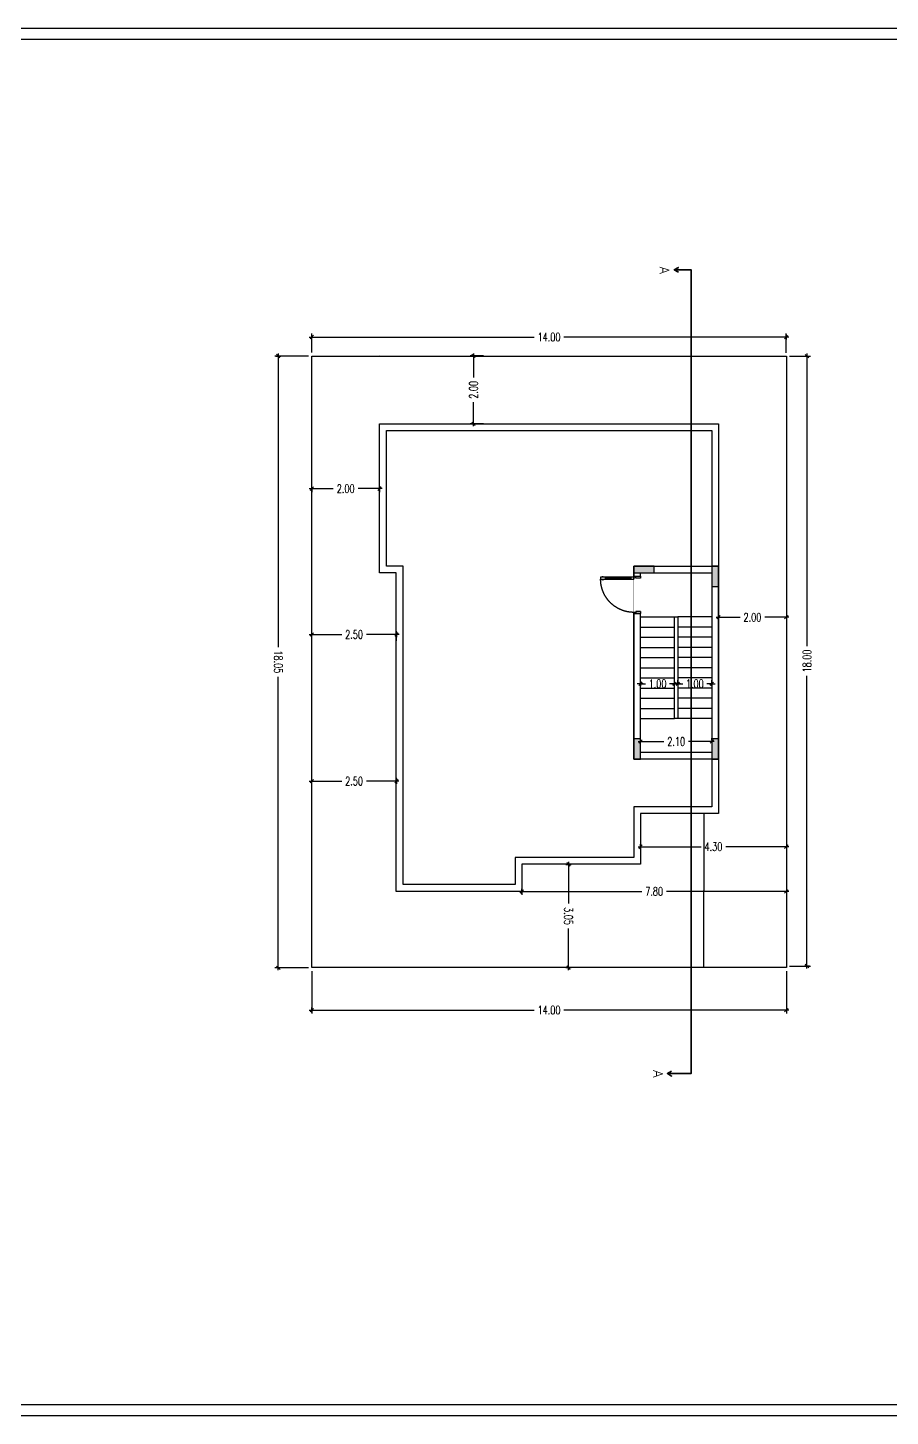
# Model space of a CAD drawing. Header units: millimetres. Extents: x 291507 to 678506, y -1124916 to -908780.
# Drawn here: x 560533 to 585978, y -963644 to -922667 of the extents above; entities that cross this region are included whole.
import ezdxf
from ezdxf.enums import TextEntityAlignment as Align
from ezdxf.lldxf.tags import DXFTag

# ---------------------------------------------------------------- set-up
doc = ezdxf.new("R2010")
doc.units = ezdxf.units.MM
doc.header["$LTSCALE"] = 1000
doc.set_wipeout_variables(frame=1)
doc.linetypes.add('HIDDEN', pattern=[0.375, 0.25, -0.125])
for name, color, linetype in [('4', 4, 'Continuous'), ('Area', 7, 'Continuous'), ('COLUMN', 63, 'Continuous'), ('DIMENSION', 4, 'Continuous'), ('DOOR', 152, 'Continuous'), ('Door_Frame', 5, 'Continuous'), ('EDGE-LINE', 9, 'PHANTOM'), ('Parapet', 1, 'Continuous'), ('Stair', 11, 'Continuous'), ('StairWidth', 30, 'Continuous')]:
    doc.layers.add(name, color=color, linetype=linetype)
for name, color, linetype, lineweight in [('Fence', 160, 'Continuous', 30), ('Railings', 210, 'Continuous', 25), ('S.I.B', 6, 'Continuous', 9), ('uncut', 252, 'Continuous', 9), ('WALL', 7, 'Continuous', 50), ('WATER SUPLAY TEXT', 4, 'Continuous', 5)]:
    doc.layers.add(name, color=color, linetype=linetype, lineweight=lineweight)
doc.styles.add('mech', font='romans.shx')
doc.styles.add('RD', font='romand.shx')
doc.styles.add('ROMANS', font='ROMANS.shx', dxfattribs={"width": 0.7})
doc.styles.get("Standard").update_dxf_attribs({"font": 'arial.ttf'})
doc.styles.add('XARB', font='xarb.shx', dxfattribs={"height": 450})
tags = doc.linetypes.add('DOT2', pattern=[0.125, 0, -0.125]).pattern_tags.tags
tags[6:7] = [DXFTag(74, 4), DXFTag(75, 0), DXFTag(340, '0'), DXFTag(46, 1.0), DXFTag(50, 0.0), DXFTag(44, 0.0), DXFTag(45, 0.0)]
tags[4:5] = [DXFTag(74, 4), DXFTag(75, 0), DXFTag(340, '0'), DXFTag(46, 1.0), DXFTag(50, 0.0), DXFTag(44, 0.0), DXFTag(45, 0.0)]
tags = doc.linetypes.add('PHANTOM', pattern=[2.5, 1.25, -0.25, 0.25, -0.25, 0.25, -0.25]).pattern_tags.tags
tags[14:15] = [DXFTag(74, 4), DXFTag(75, 0), DXFTag(340, '0'), DXFTag(46, 1.0), DXFTag(50, 0.0), DXFTag(44, 0.0), DXFTag(45, 0.0)]
tags[12:13] = [DXFTag(74, 4), DXFTag(75, 0), DXFTag(340, '0'), DXFTag(46, 1.0), DXFTag(50, 0.0), DXFTag(44, 0.0), DXFTag(45, 0.0)]
tags[10:11] = [DXFTag(74, 4), DXFTag(75, 0), DXFTag(340, '0'), DXFTag(46, 1.0), DXFTag(50, 0.0), DXFTag(44, 0.0), DXFTag(45, 0.0)]
tags[8:9] = [DXFTag(74, 4), DXFTag(75, 0), DXFTag(340, '0'), DXFTag(46, 1.0), DXFTag(50, 0.0), DXFTag(44, 0.0), DXFTag(45, 0.0)]
tags[6:7] = [DXFTag(74, 4), DXFTag(75, 0), DXFTag(340, '0'), DXFTag(46, 1.0), DXFTag(50, 0.0), DXFTag(44, 0.0), DXFTag(45, 0.0)]
tags[4:5] = [DXFTag(74, 4), DXFTag(75, 0), DXFTag(340, '0'), DXFTag(46, 1.0), DXFTag(50, 0.0), DXFTag(44, 0.0), DXFTag(45, 0.0)]
doc.dimstyles.new('1-100 BENA', dxfattribs={"dimscale": 100, "dimtxt": 2.5, "dimasz": 0.5, "dimexe": 1, "dimexo": 1, "dimgap": 1, "dimtad": 0, "dimlfac": 0.001, "dimrnd": 0.005, "dimzin": 0, "dimdsep": 46, "dimtxsty": 'ROMANS', "dimblk": 'TICK2', "dimcen": 0, "dimdle": 2, "dimclrd": 10, "dimclre": 100, "dimclrt": 256, "dimadec": 0, "dimazin": 0, "dimtfac": 1, "dimtix": 1, "dimtmove": 0, "dimatfit": 3, "dimfxl": 1, "dimtolj": 1, "dimtzin": 0, "dimarcsym": 0})
doc.dimstyles.new('A 3', dxfattribs={"dimtxt": 0.3, "dimasz": 0.0012, "dimexe": 0, "dimexo": 0, "dimgap": 0.09, "dimtad": 0, "dimzin": 1, "dimdsep": 46, "dimtxsty": 'RD', "dimblk1": 'd', "dimblk2": 'd', "dimsah": 1, "dimcen": 0, "dimdle": 2.5, "dimse1": 1, "dimse2": 1, "dimclrd": 1, "dimclre": 256, "dimclrt": 3, "dimadec": 0, "dimazin": 0, "dimtfac": 0.8, "dimtix": 1, "dimtofl": 0, "dimtmove": 1, "dimatfit": 2, "dimldrblk": 'd', "dimfxl": 1, "dimtolj": 1, "dimtzin": 1, "dimlwd": -1, "dimarcsym": 0})

# ---------------------------------------------------------------- blocks, each defined once
blk = doc.blocks.new('TICK2')
at = {"color": 250}
for p, q in [((1.5, 0), (-1.5, 0)), ((0, 1.5), (0, -1.5))]:
    blk.add_line(p, q, dxfattribs=at)
at = {"color": 2}
blk.add_line((1, 1), (-1, -1), dxfattribs=at)
blk = doc.blocks.new('*D85')
at = {"layer": 'Defpoints', "color": 0, "transparency": 16777216}
for p in [(578613, -943789), (580713, -943733), (580713, -943789)]:
    blk.add_point(p, dxfattribs=at)
at = {"layer": 'DIMENSION', "color": 100, "linetype": 'DOT2', "lineweight": -2, "transparency": 16777216}
for p, q in [((578613, -943689), (578613, -943633)), ((580713, -943689), (580713, -943633))]:
    blk.add_line(p, q, dxfattribs=at)
at = {"layer": 'DIMENSION', "color": 10, "lineweight": -2, "transparency": 16777216}
for p, q in [((578663, -943733), (579296, -943733)), ((580663, -943733), (580030, -943733))]:
    blk.add_line(p, q, dxfattribs=at)
at = {"layer": 'DIMENSION', "color": 10, "lineweight": -2, "transparency": 16777216, "xscale": 50, "yscale": 50, "zscale": 50, "rotation": 180}
blk.add_blockref('TICK2', (578613, -943733), dxfattribs=at)
at = {"layer": 'DIMENSION', "color": 10, "lineweight": -2, "transparency": 16777216, "xscale": 50, "yscale": 50, "zscale": 50}
blk.add_blockref('TICK2', (580713, -943733), dxfattribs=at)
at = {"layer": 'DIMENSION', "transparency": 16777216, "insert": (579663, -943733), "char_height": 250, "attachment_point": 5, "style": 'ROMANS'}
blk.add_mtext('\\A1;2.10', dxfattribs=at)
blk = doc.blocks.new('*D86')
at = {"layer": 'Defpoints', "color": 0, "transparency": 16777216}
for p in [(573685, -932353), (574081, -932353), (574081, -934353)]:
    blk.add_point(p, dxfattribs=at)
at = {"layer": 'DIMENSION', "color": 100, "linetype": 'DOT2', "lineweight": -2, "transparency": 16777216}
for p, q in [((573981, -932353), (573585, -932353)), ((573981, -934353), (573585, -934353))]:
    blk.add_line(p, q, dxfattribs=at)
at = {"layer": 'DIMENSION', "color": 10, "lineweight": -2, "transparency": 16777216}
for p, q in [((573685, -932403), (573685, -932986)), ((573685, -934303), (573685, -933720))]:
    blk.add_line(p, q, dxfattribs=at)
at = {"layer": 'DIMENSION', "color": 10, "lineweight": -2, "transparency": 16777216, "xscale": 50, "yscale": 50, "zscale": 50}
for p, rotation in [((573685, -932353), 90), ((573685, -934353), 270)]:
    blk.add_blockref('TICK2', p, dxfattribs=dict(at, rotation=rotation))
at = {"layer": 'DIMENSION', "transparency": 16777216, "insert": (573685, -933353), "char_height": 250, "attachment_point": 5, "rotation": 90, "style": 'ROMANS'}
blk.add_mtext('\\A1;2.00', dxfattribs=at)
blk = doc.blocks.new('*D87')
at = {"layer": 'Defpoints', "color": 0, "transparency": 16777216}
for p in [(575112, -947968), (582913, -947968), (582913, -948155)]:
    blk.add_point(p, dxfattribs=at)
at = {"layer": 'DIMENSION', "color": 100, "linetype": 'DOT2', "lineweight": -2, "transparency": 16777216}
for p, q in [((575112, -948068), (575112, -948255)), ((582913, -948068), (582913, -948255))]:
    blk.add_line(p, q, dxfattribs=at)
at = {"layer": 'DIMENSION', "color": 10, "lineweight": -2, "transparency": 16777216}
for p, q in [((575162, -948155), (578646, -948155)), ((582863, -948155), (579379, -948155))]:
    blk.add_line(p, q, dxfattribs=at)
at = {"layer": 'DIMENSION', "color": 10, "lineweight": -2, "transparency": 16777216, "xscale": 50, "yscale": 50, "zscale": 50, "rotation": 180}
blk.add_blockref('TICK2', (575112, -948155), dxfattribs=at)
at = {"layer": 'DIMENSION', "color": 10, "lineweight": -2, "transparency": 16777216, "xscale": 50, "yscale": 50, "zscale": 50}
blk.add_blockref('TICK2', (582913, -948155), dxfattribs=at)
at = {"layer": 'DIMENSION', "transparency": 16777216, "insert": (579013, -948155), "char_height": 250, "attachment_point": 5, "style": 'ROMANS'}
blk.add_mtext('\\A1;7.80', dxfattribs=at)
blk = doc.blocks.new('*D88')
at = {"layer": 'Defpoints', "color": 0, "transparency": 16777216}
for p in [(578613, -946805), (582913, -946805), (582913, -946835)]:
    blk.add_point(p, dxfattribs=at)
at = {"layer": 'DIMENSION', "color": 100, "linetype": 'DOT2', "lineweight": -2, "transparency": 16777216}
for p, q in [((578613, -946905), (578613, -946935)), ((582913, -946905), (582913, -946935))]:
    blk.add_line(p, q, dxfattribs=at)
at = {"layer": 'DIMENSION', "color": 10, "lineweight": -2, "transparency": 16777216}
for p, q in [((578663, -946835), (580396, -946835)), ((582863, -946835), (581130, -946835))]:
    blk.add_line(p, q, dxfattribs=at)
at = {"layer": 'DIMENSION', "color": 10, "lineweight": -2, "transparency": 16777216, "xscale": 50, "yscale": 50, "zscale": 50, "rotation": 180}
blk.add_blockref('TICK2', (578613, -946835), dxfattribs=at)
at = {"layer": 'DIMENSION', "color": 10, "lineweight": -2, "transparency": 16777216, "xscale": 50, "yscale": 50, "zscale": 50}
blk.add_blockref('TICK2', (582913, -946835), dxfattribs=at)
at = {"layer": 'DIMENSION', "transparency": 16777216, "insert": (580763, -946835), "char_height": 250, "attachment_point": 5, "style": 'ROMANS'}
blk.add_mtext('\\A1;4.30', dxfattribs=at)
blk = doc.blocks.new('*D89')
at = {"layer": 'Defpoints', "color": 0, "transparency": 16777216}
for p in [(580913, -940054), (582913, -940054), (582913, -940066)]:
    blk.add_point(p, dxfattribs=at)
at = {"layer": 'DIMENSION', "color": 100, "linetype": 'DOT2', "lineweight": -2, "transparency": 16777216}
for p, q in [((580913, -940154), (580913, -940166)), ((582913, -940154), (582913, -940166))]:
    blk.add_line(p, q, dxfattribs=at)
at = {"layer": 'DIMENSION', "color": 10, "lineweight": -2, "transparency": 16777216}
for p, q in [((580963, -940066), (581546, -940066)), ((582863, -940066), (582280, -940066))]:
    blk.add_line(p, q, dxfattribs=at)
at = {"layer": 'DIMENSION', "color": 10, "lineweight": -2, "transparency": 16777216, "xscale": 50, "yscale": 50, "zscale": 50, "rotation": 180}
blk.add_blockref('TICK2', (580913, -940066), dxfattribs=at)
at = {"layer": 'DIMENSION', "color": 10, "lineweight": -2, "transparency": 16777216, "xscale": 50, "yscale": 50, "zscale": 50}
blk.add_blockref('TICK2', (582913, -940066), dxfattribs=at)
at = {"layer": 'DIMENSION', "transparency": 16777216, "insert": (581913, -940066), "char_height": 250, "attachment_point": 5, "style": 'ROMANS'}
blk.add_mtext('\\A1;2.00', dxfattribs=at)
blk = doc.blocks.new('*D90')
at = {"layer": 'Defpoints', "color": 0, "transparency": 16777216}
for p in [(568912, -944901), (568912, -945084), (571410, -945084)]:
    blk.add_point(p, dxfattribs=at)
at = {"layer": 'DIMENSION', "color": 100, "linetype": 'DOT2', "lineweight": -2, "transparency": 16777216}
for p, q in [((568912, -944984), (568912, -944801)), ((571410, -944984), (571410, -944801))]:
    blk.add_line(p, q, dxfattribs=at)
at = {"layer": 'DIMENSION', "color": 10, "lineweight": -2, "transparency": 16777216}
for p, q in [((568962, -944901), (569794, -944901)), ((571360, -944901), (570527, -944901))]:
    blk.add_line(p, q, dxfattribs=at)
at = {"layer": 'DIMENSION', "color": 10, "lineweight": -2, "transparency": 16777216, "xscale": 50, "yscale": 50, "zscale": 50, "rotation": 180}
blk.add_blockref('TICK2', (568912, -944901), dxfattribs=at)
at = {"layer": 'DIMENSION', "color": 10, "lineweight": -2, "transparency": 16777216, "xscale": 50, "yscale": 50, "zscale": 50}
blk.add_blockref('TICK2', (571410, -944901), dxfattribs=at)
at = {"layer": 'DIMENSION', "transparency": 16777216, "insert": (570161, -944901), "char_height": 250, "attachment_point": 5, "style": 'ROMANS'}
blk.add_mtext('\\A1;2.50', dxfattribs=at)
blk = doc.blocks.new('*D91')
at = {"layer": 'Defpoints', "color": 0, "transparency": 16777216}
for p in [(568912, -940573), (568912, -941063), (571411, -940858)]:
    blk.add_point(p, dxfattribs=at)
at = {"layer": 'DIMENSION', "color": 100, "linetype": 'DOT2', "lineweight": -2, "transparency": 16777216}
for p, q in [((568912, -940963), (568912, -940473)), ((571411, -940758), (571411, -940473))]:
    blk.add_line(p, q, dxfattribs=at)
at = {"layer": 'DIMENSION', "color": 10, "lineweight": -2, "transparency": 16777216}
for p, q in [((568962, -940573), (569795, -940573)), ((571361, -940573), (570528, -940573))]:
    blk.add_line(p, q, dxfattribs=at)
at = {"layer": 'DIMENSION', "color": 10, "lineweight": -2, "transparency": 16777216, "xscale": 50, "yscale": 50, "zscale": 50, "rotation": 180}
blk.add_blockref('TICK2', (568912, -940573), dxfattribs=at)
at = {"layer": 'DIMENSION', "color": 10, "lineweight": -2, "transparency": 16777216, "xscale": 50, "yscale": 50, "zscale": 50}
blk.add_blockref('TICK2', (571411, -940573), dxfattribs=at)
at = {"layer": 'DIMENSION', "transparency": 16777216, "insert": (570161, -940573), "char_height": 250, "attachment_point": 5, "style": 'ROMANS'}
blk.add_mtext('\\A1;2.50', dxfattribs=at)
blk = doc.blocks.new('*D92')
at = {"layer": 'Defpoints', "color": 0, "transparency": 16777216}
for p in [(568913, -936198), (568913, -936269), (570913, -936198)]:
    blk.add_point(p, dxfattribs=at)
at = {"layer": 'DIMENSION', "color": 100, "linetype": 'DOT2', "lineweight": -2, "transparency": 16777216}
for p, q in [((568913, -936298), (568913, -936369)), ((570913, -936298), (570913, -936369))]:
    blk.add_line(p, q, dxfattribs=at)
at = {"layer": 'DIMENSION', "color": 10, "lineweight": -2, "transparency": 16777216}
for p, q in [((568963, -936269), (569546, -936269)), ((570863, -936269), (570280, -936269))]:
    blk.add_line(p, q, dxfattribs=at)
at = {"layer": 'DIMENSION', "color": 10, "lineweight": -2, "transparency": 16777216, "xscale": 50, "yscale": 50, "zscale": 50, "rotation": 180}
blk.add_blockref('TICK2', (568913, -936269), dxfattribs=at)
at = {"layer": 'DIMENSION', "color": 10, "lineweight": -2, "transparency": 16777216, "xscale": 50, "yscale": 50, "zscale": 50}
blk.add_blockref('TICK2', (570913, -936269), dxfattribs=at)
at = {"layer": 'DIMENSION', "transparency": 16777216, "insert": (569913, -936269), "char_height": 250, "attachment_point": 5, "style": 'ROMANS'}
blk.add_mtext('\\A1;2.00', dxfattribs=at)
blk = doc.blocks.new('*D93')
at = {"layer": 'Defpoints', "color": 0, "transparency": 16777216}
for p in [(568911, -950407), (582913, -950405), (582913, -951657)]:
    blk.add_point(p, dxfattribs=at)
at = {"layer": 'DIMENSION', "color": 100, "linetype": 'DOT2', "lineweight": -2, "transparency": 16777216}
for p, q in [((568911, -950507), (568911, -951758)), ((582913, -950505), (582913, -951757))]:
    blk.add_line(p, q, dxfattribs=at)
at = {"layer": 'DIMENSION', "color": 10, "lineweight": -2, "transparency": 16777216}
for p, q in [((568961, -951658), (575475, -951658)), ((582863, -951657), (576350, -951657))]:
    blk.add_line(p, q, dxfattribs=at)
at = {"layer": 'DIMENSION', "color": 10, "lineweight": -2, "transparency": 16777216, "xscale": 50, "yscale": 50, "zscale": 50}
for p, rotation in [((568911, -951658), 180.0061793848336), ((582913, -951657), 0.00617938483362331)]:
    blk.add_blockref('TICK2', p, dxfattribs=dict(at, rotation=rotation))
at = {"layer": 'DIMENSION', "transparency": 16777216, "insert": (575912, -951658), "char_height": 250, "attachment_point": 5, "rotation": 0.0062, "style": 'ROMANS'}
blk.add_mtext('\\A1;14.00', dxfattribs=at)
blk = doc.blocks.new('*D94')
at = {"layer": 'Defpoints', "color": 0, "transparency": 16777216}
for p in [(567924, -932355), (568911, -932355), (568911, -950407)]:
    blk.add_point(p, dxfattribs=at)
at = {"layer": 'DIMENSION', "color": 100, "linetype": 'DOT2', "lineweight": -2, "transparency": 16777216}
for p, q in [((568811, -932355), (567824, -932355)), ((568811, -950407), (567825, -950407))]:
    blk.add_line(p, q, dxfattribs=at)
at = {"layer": 'DIMENSION', "color": 10, "lineweight": -2, "transparency": 16777216}
for p, q in [((567924, -932405), (567924, -940943)), ((567925, -950357), (567924, -941818))]:
    blk.add_line(p, q, dxfattribs=at)
at = {"layer": 'DIMENSION', "color": 10, "lineweight": -2, "transparency": 16777216, "xscale": 50, "yscale": 50, "zscale": 50}
for p, rotation in [((567924, -932355), 90.0002131199462), ((567925, -950407), 270.0002131199462)]:
    blk.add_blockref('TICK2', p, dxfattribs=dict(at, rotation=rotation))
at = {"layer": 'DIMENSION', "transparency": 16777216, "insert": (567924, -941381), "char_height": 250, "attachment_point": 5, "rotation": 270.0002, "style": 'ROMANS'}
blk.add_mtext('\\A1;18.05', dxfattribs=at)
blk = doc.blocks.new('*D95')
at = {"layer": 'Defpoints', "color": 0, "transparency": 16777216}
for p in [(582911, -931795), (568913, -932355), (582911, -932356)]:
    blk.add_point(p, dxfattribs=at)
at = {"layer": 'DIMENSION', "color": 100, "linetype": 'DOT2', "lineweight": -2, "transparency": 16777216}
for p, q in [((568913, -932255), (568913, -931694)), ((582911, -932256), (582911, -931695))]:
    blk.add_line(p, q, dxfattribs=at)
at = {"layer": 'DIMENSION', "color": 10, "lineweight": -2, "transparency": 16777216}
for p, q in [((568963, -931794), (575475, -931795)), ((582861, -931795), (576350, -931795))]:
    blk.add_line(p, q, dxfattribs=at)
at = {"layer": 'DIMENSION', "color": 10, "lineweight": -2, "transparency": 16777216, "xscale": 50, "yscale": 50, "zscale": 50}
for p, rotation in [((568913, -931794), 179.9931261176857), ((582911, -931795), 359.9931261176857)]:
    blk.add_blockref('TICK2', p, dxfattribs=dict(at, rotation=rotation))
at = {"layer": 'DIMENSION', "transparency": 16777216, "insert": (575912, -931795), "char_height": 250, "attachment_point": 5, "rotation": 359.9931, "style": 'ROMANS'}
blk.add_mtext('\\A1;14.00', dxfattribs=at)
blk = doc.blocks.new('*D96')
at = {"layer": 'Defpoints', "color": 0, "transparency": 16777216}
for p in [(582911, -932356), (582910, -950357), (583522, -950357)]:
    blk.add_point(p, dxfattribs=at)
at = {"layer": 'DIMENSION', "color": 100, "linetype": 'DOT2', "lineweight": -2, "transparency": 16777216}
for p, q in [((583011, -932356), (583622, -932356)), ((583010, -950357), (583622, -950357))]:
    blk.add_line(p, q, dxfattribs=at)
at = {"layer": 'DIMENSION', "color": 10, "lineweight": -2, "transparency": 16777216}
for p, q in [((583522, -932406), (583522, -940919)), ((583522, -950307), (583522, -941794))]:
    blk.add_line(p, q, dxfattribs=at)
at = {"layer": 'DIMENSION', "color": 10, "lineweight": -2, "transparency": 16777216, "xscale": 50, "yscale": 50, "zscale": 50}
for p, rotation in [((583522, -932356), 89.99819562671969), ((583522, -950357), 269.9981956267197)]:
    blk.add_blockref('TICK2', p, dxfattribs=dict(at, rotation=rotation))
at = {"layer": 'DIMENSION', "transparency": 16777216, "insert": (583522, -941356), "char_height": 250, "attachment_point": 5, "rotation": 89.9982, "style": 'ROMANS'}
blk.add_mtext('\\A1;18.00', dxfattribs=at)
blk = doc.blocks.new('*D97')
at = {"layer": 'Defpoints', "color": 0, "transparency": 16777216}
for p in [(576486, -947357), (576486, -950406), (576486, -950406)]:
    blk.add_point(p, dxfattribs=at)
at = {"layer": 'DIMENSION', "color": 10, "lineweight": -2, "transparency": 16777216}
for p, q in [((576486, -947407), (576486, -948514)), ((576486, -950356), (576486, -949248))]:
    blk.add_line(p, q, dxfattribs=at)
at = {"layer": 'DIMENSION', "color": 10, "lineweight": -2, "transparency": 16777216, "xscale": 50, "yscale": 50, "zscale": 50}
for p, rotation in [((576486, -947357), 90.00011066376067), ((576486, -950406), 270.0001106637607)]:
    blk.add_blockref('TICK2', p, dxfattribs=dict(at, rotation=rotation))
at = {"layer": 'DIMENSION', "transparency": 16777216, "insert": (576486, -948881), "char_height": 250, "attachment_point": 5, "rotation": 270.0001, "style": 'ROMANS'}
blk.add_mtext('\\A1;3.05', dxfattribs=at)
blk = doc.blocks.new('d')
at = {"color": 1, "lineweight": 0}
for p, q in [((-1, 0), (-1, 0)), ((-1, 0), (-1, 0)), ((-1, 0), (-1, 0)), ((0, 0), (0, 1)), ((0, 0), (0, 1)), ((0, 1), (0, 1)), ((0, 1), (0, 1)), ((0, 0), (0, 0)), ((0, 0), (0, 0)), ((0, 0), (0, 0)), ((0, 0), (0, 0)), ((-1, 0), (-1, 0)), ((0, 0), (0, 0)), ((0, 0), (0, 0))]:
    blk.add_line(p, q, dxfattribs=at)
blk.add_ellipse((0, 0), major_axis=(0.468, 0.468), ratio=1, start_param=0.785398163, end_param=2.35619449, dxfattribs=at)
blk = doc.blocks.new('*D98')
at = {"color": 1, "transparency": 16777216}
for p, q in [((580477, -945855), (580478, -948129)), ((580478, -950405), (580478, -948131))]:
    blk.add_line(p, q, dxfattribs=at)
at = {"layer": 'Defpoints', "color": 0, "transparency": 16777216}
for p in [(580254, -945855), (580255, -950405), (580478, -950405)]:
    blk.add_point(p, dxfattribs=at)
at = {"color": 1, "transparency": 16777216, "xscale": 0.0012, "yscale": 0.0012, "zscale": 0.0012}
for p, rotation in [((580477, -945855), 90.00687233092412), ((580478, -950405), 270.0068723309241)]:
    blk.add_blockref('d', p, dxfattribs=dict(at, rotation=rotation))
at = {"color": 3, "transparency": 16777216, "insert": (580478, -948130), "char_height": 0.3, "attachment_point": 5, "rotation": 270.0069, "style": 'RD'}
blk.add_mtext('\\A1;4550.11', dxfattribs=at)
blk = doc.blocks.new('Land_Area_001')
at = {"layer": 'EDGE-LINE'}
blk.add_lwpolyline([(1033694, -1019037), (1047695, -1019037), (1047695, -1037087), (1033694, -1037087)], close=True, dxfattribs=at)
blk = doc.blocks.new('*D104')
at = {"layer": 'Defpoints', "color": 0, "transparency": 16777216}
for p in [(580713, -942026), (579713, -942155), (580713, -942155)]:
    blk.add_point(p, dxfattribs=at)
at = {"layer": 'StairWidth', "color": 10, "lineweight": -2, "transparency": 16777216}
for p, q in [((579663, -942026), (579613, -942026)), ((579713, -942026), (579859, -942026)), ((580713, -942026), (580567, -942026)), ((580763, -942026), (580813, -942026))]:
    blk.add_line(p, q, dxfattribs=at)
at = {"layer": 'StairWidth', "color": 100, "linetype": 'DOT2', "lineweight": -2, "transparency": 16777216}
for p, q in [((579713, -942055), (579713, -941926)), ((580713, -942055), (580713, -941926))]:
    blk.add_line(p, q, dxfattribs=at)
at = {"layer": 'StairWidth', "color": 10, "lineweight": -2, "transparency": 16777216, "xscale": 50, "yscale": 50, "zscale": 50}
blk.add_blockref('TICK2', (579713, -942026), dxfattribs=at)
at = {"layer": 'StairWidth', "color": 10, "lineweight": -2, "transparency": 16777216, "xscale": 50, "yscale": 50, "zscale": 50, "rotation": 180}
blk.add_blockref('TICK2', (580713, -942026), dxfattribs=at)
at = {"layer": 'StairWidth', "transparency": 16777216, "insert": (580213, -942026), "char_height": 250, "attachment_point": 5, "style": 'ROMANS'}
blk.add_mtext('\\A1;1.00', dxfattribs=at)
blk = doc.blocks.new('*D103')
at = {"layer": 'Defpoints', "color": 0, "transparency": 16777216}
for p in [(579613, -942026), (578613, -942155), (579613, -942155)]:
    blk.add_point(p, dxfattribs=at)
at = {"layer": 'StairWidth', "color": 10, "lineweight": -2, "transparency": 16777216}
for p, q in [((578563, -942026), (578513, -942026)), ((578613, -942026), (578759, -942026)), ((579613, -942026), (579467, -942026)), ((579663, -942026), (579713, -942026))]:
    blk.add_line(p, q, dxfattribs=at)
at = {"layer": 'StairWidth', "color": 100, "linetype": 'DOT2', "lineweight": -2, "transparency": 16777216}
for p, q in [((578613, -942055), (578613, -941926)), ((579613, -942055), (579613, -941926))]:
    blk.add_line(p, q, dxfattribs=at)
at = {"layer": 'StairWidth', "color": 10, "lineweight": -2, "transparency": 16777216, "xscale": 50, "yscale": 50, "zscale": 50}
blk.add_blockref('TICK2', (578613, -942026), dxfattribs=at)
at = {"layer": 'StairWidth', "color": 10, "lineweight": -2, "transparency": 16777216, "xscale": 50, "yscale": 50, "zscale": 50, "rotation": 180}
blk.add_blockref('TICK2', (579613, -942026), dxfattribs=at)
at = {"layer": 'StairWidth', "transparency": 16777216, "insert": (579113, -942026), "char_height": 250, "attachment_point": 5, "style": 'ROMANS'}
blk.add_mtext('\\A1;1.00', dxfattribs=at)
blk = doc.blocks.new('Drawing_Frame_002')
at = {"layer": 'WALL', "const_width": 40}
blk.add_lwpolyline([(-57959, 40937), (0, 40937), (0, 0), (-57959, 0)], close=True, dxfattribs=at)
at = {"layer": 'WALL'}
blk.add_lwpolyline([(-8325, 40612, 40, 40, 0), (-8325, 325, 40, 40, 0), (-57634, 325, 40, 40, 0), (-57634, 40612, 40, 40, 0), (-8325, 40612, 0, 0, 0)], format="xyseb", dxfattribs=at)
at = {"layer": 'Fence'}
for tag, height, p in [('Neighborhood', 175, (-7059, 17071)), ('Street', 175, (-4791, 17071)), ('Project_Site', 175, (-2647, 17071)), ('Land_Area', 175, (-7820, 16650)), ('Land_No.', 175, (-5055, 16650)), ('Neighborhood_No.', 175, (-2217, 16650)), ('Contract_Date', 175, (-5118, 16215)), ('Contract_No.', 175, (-2217, 16237)), ('Date', 175, (-7423, 15787)), ('Process_No.', 175, (-4633, 15812)), ('Separated_or_Duplex_or_Side_to_Side', 175, (-6221, 15375)), ('Basement_Usage', 175, (-7324, 14967)), ('Project', 300, (-4060, 11009)), ('Consultant', 300, (-4060, 6606)), ('Address02', 175, (-7390, 5669)), ('Address01', 175, (-1332, 5669)), ('Others', 300, (-4060, 4238)), ('Sheet_Name', 300, (-4104, 2375)), ('Proj._No.', 175, (-4374, 737)), ('Drawing_Date', 175, (-7518, 709)), ('Scale', 175, (-5911, 714)), ('Sheet_No.', 175, (-1948, 721))]:
    blk.add_attdef(tag, text='', height=height, dxfattribs=at).set_placement(p, align=Align.MIDDLE_CENTER)
at = {"layer": 'Fence', "style": 'XARB'}
blk.add_attdef('Owner', text='', height=250, dxfattribs=at).set_placement((-4060, 8790), align=Align.MIDDLE_CENTER)
blk = doc.blocks.new('*U148')
at = {"layer": 'DOOR'}
for p, q in [((67.445, -38.662), (67.445, -38.621)), ((67.45, -38.572), (67.508, -38.572)), ((67.45, -38.722), (67.462, -38.722)), ((67.462, -38.71), (67.496, -38.71)), ((67.496, -38.722), (67.508, -38.722)), ((67.513, -38.662), (67.513, -38.621))]:
    blk.add_line(p, q, dxfattribs=at)
for centre, start, end in [((67.445, -38.642), 90, 270), ((67.513, -38.642), 270, 90)]:
    blk.add_arc(centre, 0.0209, start, end, dxfattribs=at)
at = {"flags": 1}
blk.add_attdef('TYPE', (67.746, -40.083), '', height=0.0882, dxfattribs=at)
blk.add_wipeout([(67.42, -39.539), (68.52, -39.539), (68.52, -39.776), (67.42, -39.776)]).dxf.layer = 'DOOR'
at = {"layer": 'DOOR'}
for p, q in [((67.45, -39.556), (67.45, -38.572)), ((67.462, -39.473), (67.462, -38.71)), ((67.496, -38.71), (67.496, -39.473)), ((67.508, -38.572), (67.508, -39.556)), ((67.45, -39.556), (67.42, -39.556)), ((67.45, -39.464), (67.462, -39.464)), ((67.45, -39.556), (67.508, -39.556)), ((67.462, -39.473), (67.496, -39.473)), ((67.496, -39.464), (67.508, -39.464)), ((67.42, -39.756), (67.477, -39.756))]:
    blk.add_line(p, q, dxfattribs=at)
at = {"layer": 'DOOR', "linetype": 'HIDDEN', "ltscale": 0.5}
blk.add_arc((67.507, -39.557), 0.979, 359.6328, 90.1521, dxfattribs=at)
at = {"layer": 'Door_Frame'}
for p, q in [((67.42, -39.556), (67.42, -39.756)), ((67.45, -39.62), (67.45, -39.556)), ((67.477, -39.62), (67.45, -39.62)), ((67.477, -39.756), (67.477, -39.62)), ((68.462, -39.62), (68.489, -39.62)), ((68.462, -39.756), (68.462, -39.62)), ((68.489, -39.62), (68.489, -39.556)), ((68.489, -39.556), (68.52, -39.556)), ((68.52, -39.556), (68.52, -39.706)), ((68.52, -39.756), (68.52, -39.556)), ((68.462, -39.756), (68.52, -39.756))]:
    blk.add_line(p, q, dxfattribs=at)
at = {"flags": 1}
for tag, p in [('MATERIAL', (67.355, -39.926)), ('HEIGHT', (67.99, -39.925))]:
    blk.add_attdef(tag, p, '', height=0.0882, dxfattribs=at)

msp = doc.modelspace()

# ---------------------------------------------------------------- hatches: boundary and pattern name
at = {"layer": 'S.I.B', "ltscale": 0.3}
h = msp.add_hatch(dxfattribs=at)
h.set_pattern_fill('ANSI31', color=256, scale=0.4, angle=-90, style=0)
h.set_pattern_definition([(315, (-512536.20466, 63508.96645), (0.0353553390593, 0.0353553390593), [])])
h.paths.add_polyline_path([(578412.727, -938753.949), (579012.819, -938753.949), (579012.819, -938553.918), (578412.727, -938553.918)])
h = msp.add_hatch(dxfattribs=at)
h.set_pattern_fill('ANSI31', color=256, scale=0.4, style=0)
h.set_pattern_definition([(45, (-512266.68552, 63373.9485), (-0.0353553390593, 0.0353553390593), [])])
h.paths.add_polyline_path([(580713.113, -938553.917), (580713.113, -939154.01), (580913.144, -939154.01), (580913.144, -938553.917)])
h = msp.add_hatch(dxfattribs=at)
h.set_pattern_fill('ANSI31', color=256, scale=0.4, style=0)
h.set_pattern_definition([(45, (-512268.98552, 63379.04853), (-0.0353553390593, 0.0353553390593), [])])
h.paths.add_polyline_path([(578412.727, -943654.702), (578412.727, -944254.794), (578612.758, -944254.794), (578612.758, -943654.702)])
h = msp.add_hatch(dxfattribs=at)
h.set_pattern_fill('ANSI31', color=256, scale=0.4, style=0)
h.set_pattern_definition([(45, (-512266.68552, 63379.04853), (-0.0353553390593, 0.0353553390593), [])])
h.paths.add_polyline_path([(580713.081, -943654.702), (580713.081, -944254.794), (580913.111, -944254.794), (580913.111, -943654.702)])

# ---------------------------------------------------------------- linework, layer by layer
at = {"layer": '4', "color": 1, "lineweight": 35}
msp.add_lwpolyline([(579523.661, -953464.305), (579404.243, -953533.767), (579526.538, -953606.042), (579404.243, -953533.767), (580102.848, -953533.767), (580102.848, -929808.359), (579607.715, -929808.359), (579727.133, -929738.897), (579607.715, -929808.359), (579730.01, -929880.634)], dxfattribs=at)
at = {"layer": 'Area'}
msp.add_lwpolyline([(580913.009, -934353.302), (580913.009, -934353.302), (580913.009, -934353.302), (580913.009, -934353.302), (580913.009, -934353.302), (580913.29, -945855.239), (578612.655, -945855.286), (578612.655, -947353.345), (575112.416, -947353.345), (575112.416, -948153.468), (571405.582, -948153.467), (571404.882, -938754.431), (570913.015, -938754.182), (570913.04, -934353.302)], close=True, dxfattribs=at)
at = {"layer": 'COLUMN', "ltscale": 0.3}
for points in [[(578412.727, -938753.949), (579012.819, -938753.949), (579012.819, -938553.918), (578412.727, -938553.918)], [(580713.113, -938553.917), (580713.113, -939154.01), (580913.144, -939154.01), (580913.144, -938553.917)], [(578412.727, -943654.702), (578412.727, -944254.794), (578612.758, -944254.794), (578612.758, -943654.702)], [(580713.081, -943654.702), (580713.081, -944254.794), (580913.111, -944254.794), (580913.111, -943654.702)]]:
    msp.add_lwpolyline(points, close=True, dxfattribs=at)
at = {"layer": 'Parapet'}
for points in [[(580913.251, -944256.5), (580913.29, -945855.239), (578612.655, -945855.286), (578612.655, -947353.345), (575112.416, -947353.345), (575112.416, -948153.468), (571405.582, -948153.467), (571404.882, -938754.431), (570913.015, -938754.182), (570913.04, -934353.302), (580913.009, -934353.302), (580913.112, -938555.623)], [(580713.251, -944256.505), (580713.285, -945655.243), (578412.655, -945655.29), (578412.655, -947153.345), (574912.416, -947153.345), (574912.416, -947953.468), (571605.567, -947953.467), (571604.867, -938554.533), (571113.016, -938554.283), (571113.039, -934553.302), (580713.014, -934553.302), (580713.112, -938555.628)]]:
    msp.add_lwpolyline(points, dxfattribs=at)
at = {"layer": 'Railings'}
msp.add_lwpolyline([(579712.927, -943054.64), (579612.911, -943054.64), (579612.911, -940054.179), (579712.927, -940054.179)], close=True, dxfattribs=at)
at = {"layer": 'Stair'}
for p, q in [((578612.758, -940054.179), (579612.911, -940054.179)), ((578612.758, -940354.225), (579612.911, -940354.225)), ((580713.081, -940054.179), (579712.927, -940054.179)), ((580713.081, -940354.225), (579712.927, -940354.225)), ((578612.758, -940654.271), (579612.911, -940654.271)), ((580713.081, -940654.271), (579712.927, -940654.271)), ((578612.758, -940954.317), (579612.911, -940954.317)), ((580713.081, -940954.317), (579712.927, -940954.317)), ((578612.758, -941254.364), (579612.911, -941254.364)), ((578612.758, -941554.41), (579612.911, -941554.41)), ((580713.081, -941254.364), (579712.927, -941254.364)), ((580713.081, -941554.41), (579712.927, -941554.41)), ((578612.758, -941854.456), (579612.911, -941854.456)), ((580713.081, -941854.456), (579712.927, -941854.456)), ((578612.758, -942154.502), (579612.911, -942154.502)), ((578612.758, -942454.548), (579612.911, -942454.548)), ((580713.081, -942154.502), (579712.927, -942154.502)), ((580713.081, -942454.548), (579712.927, -942454.548)), ((578612.758, -942754.594), (579612.911, -942754.594)), ((580713.081, -942754.594), (579712.927, -942754.594)), ((578612.758, -943054.64), (579612.911, -943054.64)), ((580713.081, -943054.64), (579712.927, -943054.64))]:
    msp.add_line(p, q, dxfattribs=at)
msp.add_lwpolyline([(578412.758, -938553.98), (580913.081, -938553.98), (580913.081, -944254.794), (578412.758, -944254.794)], close=True, dxfattribs=at)
at = {"layer": 'uncut'}
msp.add_lwpolyline([(568913.001, -932354.674), (570913.002, -932352.076)], dxfattribs=at)
at = {"layer": 'WALL', "lineweight": 30}
for p, q in [((578412.727, -938553.98), (580913.111, -938553.979)), ((578412.727, -938553.98), (578412.727, -938853.98)), ((578612.758, -938753.98), (580713.081, -938753.979)), ((578612.758, -938853.98), (578612.758, -938753.98)), ((580713.081, -938753.979), (580713.081, -944054.794)), ((580913.111, -944254.794), (580913.111, -938553.979)), ((578412.727, -938853.98), (578612.758, -938853.98)), ((578412.727, -939953.885), (578612.758, -939953.885)), ((578412.727, -939953.885), (578412.727, -944254.794)), ((578612.758, -944054.794), (578612.758, -939953.885)), ((580713.081, -944054.794), (578612.758, -944054.794)), ((580913.111, -944254.794), (578412.727, -944254.794))]:
    msp.add_line(p, q, dxfattribs=at)

# ---------------------------------------------------------------- block references
at = {"rotation": 359.9999991040499}
msp.add_blockref('Drawing_Frame_002', (608806.091, -963624.184), dxfattribs=at)
at = {"layer": 'EDGE-LINE'}
msp.add_blockref('Land_Area_001', (-464781.347, 86682.176), dxfattribs=at)

# ---------------------------------------------------------------- texts
at = {"layer": 'WATER SUPLAY TEXT', "color": 1, "lineweight": 30, "ltscale": 4, "style": 'mech'}
for p in [(579176.122, -929716.221), (578987.488, -953431.959)]:
    msp.add_text('A', height=278.347, rotation=270, dxfattribs=at).set_placement(p)

# ---------------------------------------------------------------- dimensions: what is measured, and where the dimension line sits
dim = msp.add_aligned_dim(p1=(580254.356, -945855.071), p2=(580254.902, -950405.185), distance=223.039, dimstyle='A 3')
dim.commit()
dim.dimension.update_dxf_attribs({"geometry": '*D98', "text_midpoint": (580477.668, -948130.101)})
at = {"layer": 'DIMENSION'}
for p1, p2, distance, picture, middle in [((568913.001, -932354.674), (582910.961, -932356.354), 560.888, '*D95', (575912.048, -931794.626)), ((568910.961, -950406.546), (568910.894, -932354.677), 986.46, '*D94', (567924.467, -941380.615)), ((582910.961, -932356.354), (582910.394, -950356.538), 611.518, '*D96', (583522.195, -941356.465)), ((576486.133, -947356.536), (576486.139, -950405.637), 0, '*D97', (576486.136, -948881.087)), ((568910.961, -950406.546), (582913.001, -950405.036), -1251.747, '*D93', (575912.116, -951657.538))]:
    dim = msp.add_aligned_dim(p1=p1, p2=p2, distance=distance, dimstyle='1-100 BENA', dxfattribs=at)
    dim.commit()
    dim.dimension.update_dxf_attribs({"geometry": picture, "text_midpoint": middle})
dim = msp.add_linear_dim(base=(573685.186, -932352.994), p1=(574081.282, -934353.303), p2=(574081.282, -932352.994), angle=90, dimstyle='1-100 BENA', dxfattribs=at)
dim.commit()
dim.dimension.update_dxf_attribs({"geometry": '*D86', "text_midpoint": (573685.186, -933353.149)})
for base, p1, p2, picture, middle in [((568912.596, -936269.324), (570913.256, -936198.317), (568912.596, -936198.317), '*D92', (569912.926, -936269.324)), ((582913.316, -940066.257), (580913.009, -940054.179), (582913.316, -940054.179), '*D89', (581913.163, -940066.257)), ((568912.017, -940573.409), (571410.835, -940857.598), (568912.017, -941063.462), '*D91', (570161.426, -940573.409)), ((580713.081, -943733.164), (578612.758, -943789.106), (580713.081, -943789.106), '*D85', (579662.919, -943733.164)), ((568911.562, -944900.647), (571409.502, -945084.235), (568911.562, -945084.229), '*D90', (570160.532, -944900.647)), ((582913.316, -946834.687), (578612.655, -946805.217), (582913.316, -946805.217), '*D88', (580762.986, -946834.687)), ((582913.316, -948154.951), (575112.134, -947967.797), (582913.316, -947967.797), '*D87', (579012.725, -948154.951))]:
    dim = msp.add_linear_dim(base=base, p1=p1, p2=p2, dimstyle='1-100 BENA', dxfattribs=at)
    dim.commit()
    dim.dimension.update_dxf_attribs({"geometry": picture, "text_midpoint": middle})
at = {"layer": 'StairWidth'}
for p1, p2, picture, middle in [((578612.758, -942154.502), (579612.911, -942154.502), '*D103', (579112.835, -942025.948)), ((579712.927, -942154.502), (580713.081, -942154.502), '*D104', (580213.004, -942025.948))]:
    dim = msp.add_aligned_dim(p1=p1, p2=p2, distance=128.554, dimstyle='1-100 BENA', dxfattribs=at)
    dim.commit()
    dim.dimension.update_dxf_attribs({"geometry": picture, "text_midpoint": middle})

# ---------------------------------------------------------------- next in the draw order: block references
at = {"layer": 'DOOR', "xscale": -1000.000000000001, "yscale": 1000.000000000001, "zscale": 1000.000000000001, "rotation": 90}
msp.add_blockref('*U148', (538856.388, -871434.345), dxfattribs=at)

doc.saveas('drawing.dxf')
